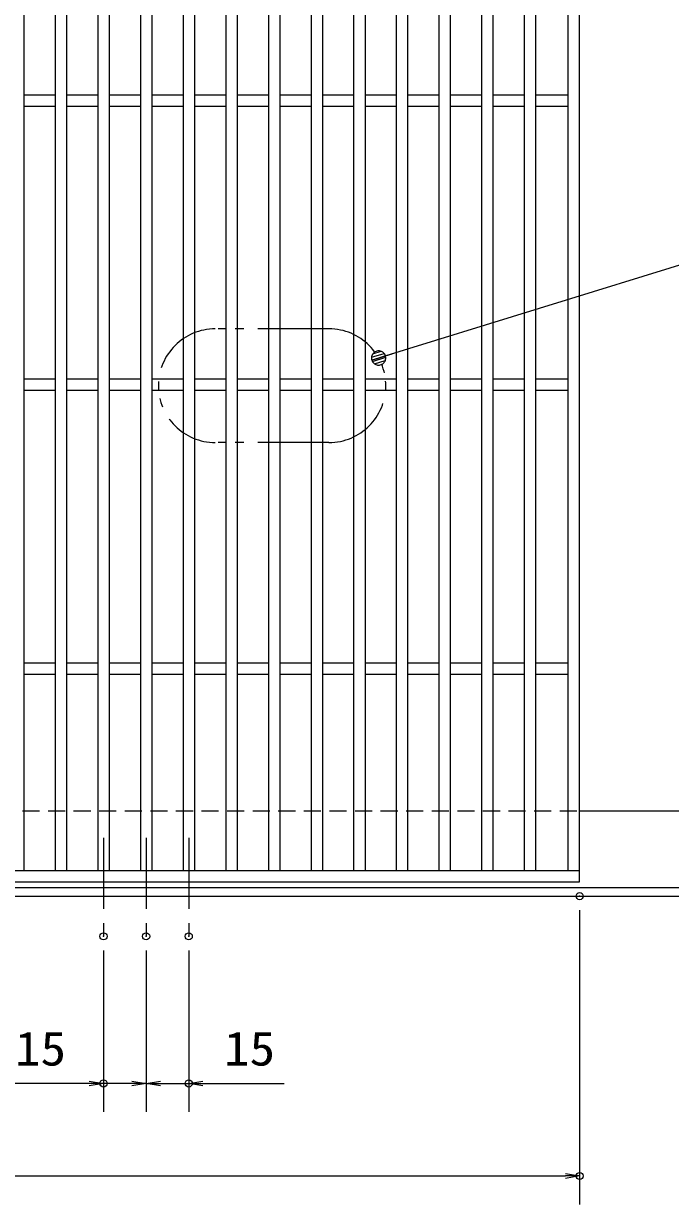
# Model space of a CAD drawing. Units: millimetres, scale not verified. Extents: x -1050 to 1050, y -742 to 742.
# Drawn here: x 9 to 236.5, y -31 to 384.6 of the extents above; entities that cross this region are included whole.
import ezdxf
from ezdxf.enums import TextEntityAlignment as Align

# ---------------------------------------------------------------- set-up
doc = ezdxf.new("R2010")
doc.units = ezdxf.units.MM
doc.header["$LTSCALE"] = 5
doc.header["$PDMODE"] = 32
doc.header["$PDSIZE"] = 2.5
for name, pattern in [('CHAIN1', [8, 5, -1, 1, -1]), ('DASHED1', [1.8, 1.2, -0.6]), ('DOUBLE_CHAIN1', [8.8, 5, -1, 0.6, -0.6, 0.6, -1])]:
    doc.linetypes.add(name, pattern=pattern)
for name, color, linetype, lineweight in [('0-1_寸法注釈', 2, 'Continuous', 9), ('0-2_想像線', 134, 'DOUBLE_CHAIN1', 9), ('0-4_0', 2, 'Continuous', 9), ('0-5_DEFPOINTS', 134, 'Continuous', 9), ('0-6_枠', 7, 'Continuous', 9), ('0-7_蓋', 5, 'Continuous', 9), ('0-9_中心線', 6, 'CHAIN1', 9), ('0-A_溝開口', 4, 'DASHED1', 9)]:
    doc.layers.add(name, color=color, linetype=linetype, lineweight=lineweight)
doc.styles.add('ＭＳ ゴシック', font='')
doc.styles.get('ＭＳ ゴシック').set_extended_font_data('MS Gothic')

# ---------------------------------------------------------------- blocks, each defined once
blk = doc.blocks.new('_OPEN')
at = {"layer": '0-4_0'}
blk.add_line((0, 0), (-5, 0), dxfattribs=at)
blk.add_lwpolyline([(-5, 0.833), (0, 0), (-5, -0.833)], dxfattribs=at)
blk = doc.blocks.new('_Dot')
at = {"layer": '0-4_0'}
for p, q in [((-2.5, 0), (-5, 0)), ((2.445, 0.5), (-2.445, 0.5)), ((1.997, 1.5), (-1.997, 1.5)), ((2.289, -0.995), (-2.289, -0.995)), ((1.499, -1.995), (-1.499, -1.995))]:
    blk.add_line(p, q, dxfattribs=at)
for points in [[(2.5, 0), (2.48, 0.313), (2.421, 0.622), (2.324, 0.92), (2.191, 1.204), (2.023, 1.469), (1.822, 1.711), (1.594, 1.926), (1.34, 2.111), (1.064, 2.262), (0.773, 2.378), (0.468, 2.456), (0.157, 2.495), (-0.157, 2.495), (-0.468, 2.456), (-0.773, 2.378), (-1.064, 2.262), (-1.34, 2.111), (-1.594, 1.926), (-1.822, 1.711), (-2.023, 1.469), (-2.191, 1.204), (-2.324, 0.92), (-2.421, 0.622), (-2.48, 0.313), (-2.5, 0), (0, 0)], [(-2.5, 0), (-2.48, -0.313), (-2.421, -0.622), (-2.324, -0.92), (-2.191, -1.204), (-2.023, -1.469), (-1.822, -1.711), (-1.594, -1.926), (-1.34, -2.111), (-1.064, -2.262), (-0.773, -2.378), (-0.468, -2.456), (-0.157, -2.495), (0.157, -2.495), (0.468, -2.456), (0.773, -2.378), (1.064, -2.262), (1.34, -2.111), (1.594, -1.926), (1.822, -1.711), (2.023, -1.469), (2.191, -1.204), (2.324, -0.92), (2.421, -0.622), (2.48, -0.313), (2.5, 0), (0, 0)]]:
    blk.add_lwpolyline(points, close=True, dxfattribs=at)

msp = doc.modelspace()

# ---------------------------------------------------------------- linework, layer by layer
at = {"layer": '0-1_寸法注釈'}
for p, q in [((260.477, 306.055), (134.793, 267.208)), ((204.55, 72.475), (204.55, -31.047)), ((37.05, 58.328), (37.05, 1.522)), ((52.05, 58.328), (52.05, 1.522)), ((52.05, 58.328), (52.05, 1.522)), ((67.05, 58.328), (67.05, 1.522)), ((32.05, 11.522), (3.513, 11.522)), ((52.05, 11.522), (37.05, 11.522)), ((47.05, 11.522), (42.05, 11.522)), ((52.05, 11.522), (67.05, 11.522)), ((57.05, 11.522), (62.05, 11.522)), ((72.05, 11.522), (100.587, 11.522)), ((-785.45, -21.047), (199.55, -21.047))]:
    msp.add_line(p, q, dxfattribs=at)
at = {"layer": '0-2_想像線'}
for p, q in [((116.372, 277.17), (76.372, 277.17)), ((116.372, 237.17), (76.372, 237.17))]:
    msp.add_line(p, q, dxfattribs=at)
for centre, start, end in [((76.372, 257.17), 90, 270), ((116.372, 257.17), 270, 90)]:
    msp.add_arc(centre, 20, start, end, dxfattribs=at)
at = {"layer": '0-5_DEFPOINTS'}
for p in [(204.55, 77.475), (37.05, 63.328), (52.05, 63.328), (67.05, 63.328), (37.05, 11.522), (67.05, 11.522), (204.55, -21.047)]:
    msp.add_point(p, dxfattribs=at)
at = {"layer": '0-6_枠'}
for p, q in [((204.55, 107.475), (409.55, 107.475)), ((-792.45, 80.475), (411.386, 80.475)), ((-795.45, 77.475), (409.55, 77.475))]:
    msp.add_line(p, q, dxfattribs=at)
at = {"layer": '0-7_蓋'}
for p, q in [((204.55, 82.475), (204.55, 532.475)), ((9.05, 528.475), (9.05, 86.475)), ((20.05, 528.475), (20.05, 86.475)), ((24.05, 528.475), (24.05, 86.475)), ((35.05, 528.475), (35.05, 86.475)), ((39.05, 528.475), (39.05, 86.475)), ((50.05, 528.475), (50.05, 86.475)), ((54.05, 528.475), (54.05, 86.475)), ((65.05, 528.475), (65.05, 86.475)), ((69.05, 528.475), (69.05, 86.475)), ((80.05, 528.475), (80.05, 86.475)), ((84.05, 528.475), (84.05, 86.475)), ((95.05, 528.475), (95.05, 86.475)), ((99.05, 528.475), (99.05, 86.475)), ((110.05, 528.475), (110.05, 86.475)), ((114.05, 528.475), (114.05, 86.475)), ((125.05, 528.475), (125.05, 86.475)), ((129.05, 528.475), (129.05, 86.475)), ((140.05, 528.475), (140.05, 86.475)), ((144.05, 528.475), (144.05, 86.475)), ((155.05, 528.475), (155.05, 86.475)), ((159.05, 528.475), (159.05, 86.475)), ((170.05, 528.475), (170.05, 86.475)), ((174.05, 528.475), (174.05, 86.475)), ((185.05, 528.475), (185.05, 86.475)), ((189.05, 528.475), (189.05, 86.475)), ((200.55, 86.475), (200.55, 528.475)), ((20.05, 359.475), (9.05, 359.475)), ((35.05, 359.475), (24.05, 359.475)), ((50.05, 359.475), (39.05, 359.475)), ((65.05, 359.475), (54.05, 359.475)), ((80.05, 359.475), (69.05, 359.475)), ((95.05, 359.475), (84.05, 359.475)), ((110.05, 359.475), (99.05, 359.475)), ((125.05, 359.475), (114.05, 359.475)), ((140.05, 359.475), (129.05, 359.475)), ((155.05, 359.475), (144.05, 359.475)), ((170.05, 359.475), (159.05, 359.475)), ((185.05, 359.475), (174.05, 359.475)), ((200.55, 359.475), (189.05, 359.475)), ((20.05, 355.475), (9.05, 355.475)), ((35.05, 355.475), (24.05, 355.475)), ((50.05, 355.475), (39.05, 355.475)), ((65.05, 355.475), (54.05, 355.475)), ((80.05, 355.475), (69.05, 355.475)), ((95.05, 355.475), (84.05, 355.475)), ((110.05, 355.475), (99.05, 355.475)), ((125.05, 355.475), (114.05, 355.475)), ((140.05, 355.475), (129.05, 355.475)), ((155.05, 355.475), (144.05, 355.475)), ((170.05, 355.475), (159.05, 355.475)), ((185.05, 355.475), (174.05, 355.475)), ((200.55, 355.475), (189.05, 355.475)), ((20.05, 259.475), (9.05, 259.475)), ((35.05, 259.475), (24.05, 259.475)), ((50.05, 259.475), (39.05, 259.475)), ((65.05, 259.475), (54.05, 259.475)), ((80.05, 259.475), (69.05, 259.475)), ((95.05, 259.475), (84.05, 259.475)), ((110.05, 259.475), (99.05, 259.475)), ((125.05, 259.475), (114.05, 259.475)), ((140.05, 259.475), (129.05, 259.475)), ((155.05, 259.475), (144.05, 259.475)), ((170.05, 259.475), (159.05, 259.475)), ((185.05, 259.475), (174.05, 259.475)), ((200.55, 259.475), (189.05, 259.475)), ((20.05, 255.475), (9.05, 255.475)), ((35.05, 255.475), (24.05, 255.475)), ((50.05, 255.475), (39.05, 255.475)), ((65.05, 255.475), (54.05, 255.475)), ((80.05, 255.475), (69.05, 255.475)), ((95.05, 255.475), (84.05, 255.475)), ((110.05, 255.475), (99.05, 255.475)), ((125.05, 255.475), (114.05, 255.475)), ((140.05, 255.475), (129.05, 255.475)), ((155.05, 255.475), (144.05, 255.475)), ((170.05, 255.475), (159.05, 255.475)), ((185.05, 255.475), (174.05, 255.475)), ((200.55, 255.475), (189.05, 255.475)), ((20.05, 159.475), (9.05, 159.475)), ((35.05, 159.475), (24.05, 159.475)), ((50.05, 159.475), (39.05, 159.475)), ((65.05, 159.475), (54.05, 159.475)), ((80.05, 159.475), (69.05, 159.475)), ((95.05, 159.475), (84.05, 159.475)), ((110.05, 159.475), (99.05, 159.475)), ((125.05, 159.475), (114.05, 159.475)), ((140.05, 159.475), (129.05, 159.475)), ((155.05, 159.475), (144.05, 159.475)), ((170.05, 159.475), (159.05, 159.475)), ((185.05, 159.475), (174.05, 159.475)), ((200.55, 159.475), (189.05, 159.475)), ((20.05, 155.475), (9.05, 155.475)), ((35.05, 155.475), (24.05, 155.475)), ((50.05, 155.475), (39.05, 155.475)), ((65.05, 155.475), (54.05, 155.475)), ((80.05, 155.475), (69.05, 155.475)), ((95.05, 155.475), (84.05, 155.475)), ((110.05, 155.475), (99.05, 155.475)), ((125.05, 155.475), (114.05, 155.475)), ((140.05, 155.475), (129.05, 155.475)), ((155.05, 155.475), (144.05, 155.475)), ((170.05, 155.475), (159.05, 155.475)), ((185.05, 155.475), (174.05, 155.475)), ((200.55, 155.475), (189.05, 155.475)), ((-790.45, 86.475), (204.55, 86.475)), ((-790.45, 82.475), (204.55, 82.475))]:
    msp.add_line(p, q, dxfattribs=at)
at = {"layer": '0-9_中心線'}
for p, q in [((37.05, 97.969), (37.05, 63.328)), ((52.05, 97.969), (52.05, 63.328)), ((67.05, 97.969), (67.05, 63.328))]:
    msp.add_line(p, q, dxfattribs=at)
at = {"layer": '0-A_溝開口'}
msp.add_line((-765.45, 107.475), (204.55, 107.475), dxfattribs=at)

# ---------------------------------------------------------------- block references
at = {"layer": '0-1_寸法注釈'}
for name, p, rotation in [('_Dot', (133.838, 266.913), 197.17532), ('_OPEN', (52.05, 11.522), 180), ('_OPEN', (67.05, 11.522), 180)]:
    msp.add_blockref(name, p, dxfattribs=dict(at, rotation=rotation))
for p in [(37.05, 11.522), (52.05, 11.522), (204.55, -21.047)]:
    msp.add_blockref('_OPEN', p, dxfattribs=at)

# ---------------------------------------------------------------- texts
at = {"layer": '0-1_寸法注釈', "color": 7, "style": 'ＭＳ ゴシック', "width": 1.1}
for p in [(5.893, 14.209), (79.43, 14.209)]:
    msp.add_text('15', height=12.02, dxfattribs=at).set_placement(p, align=Align.BOTTOM_LEFT)

doc.saveas('drawing.dxf')
